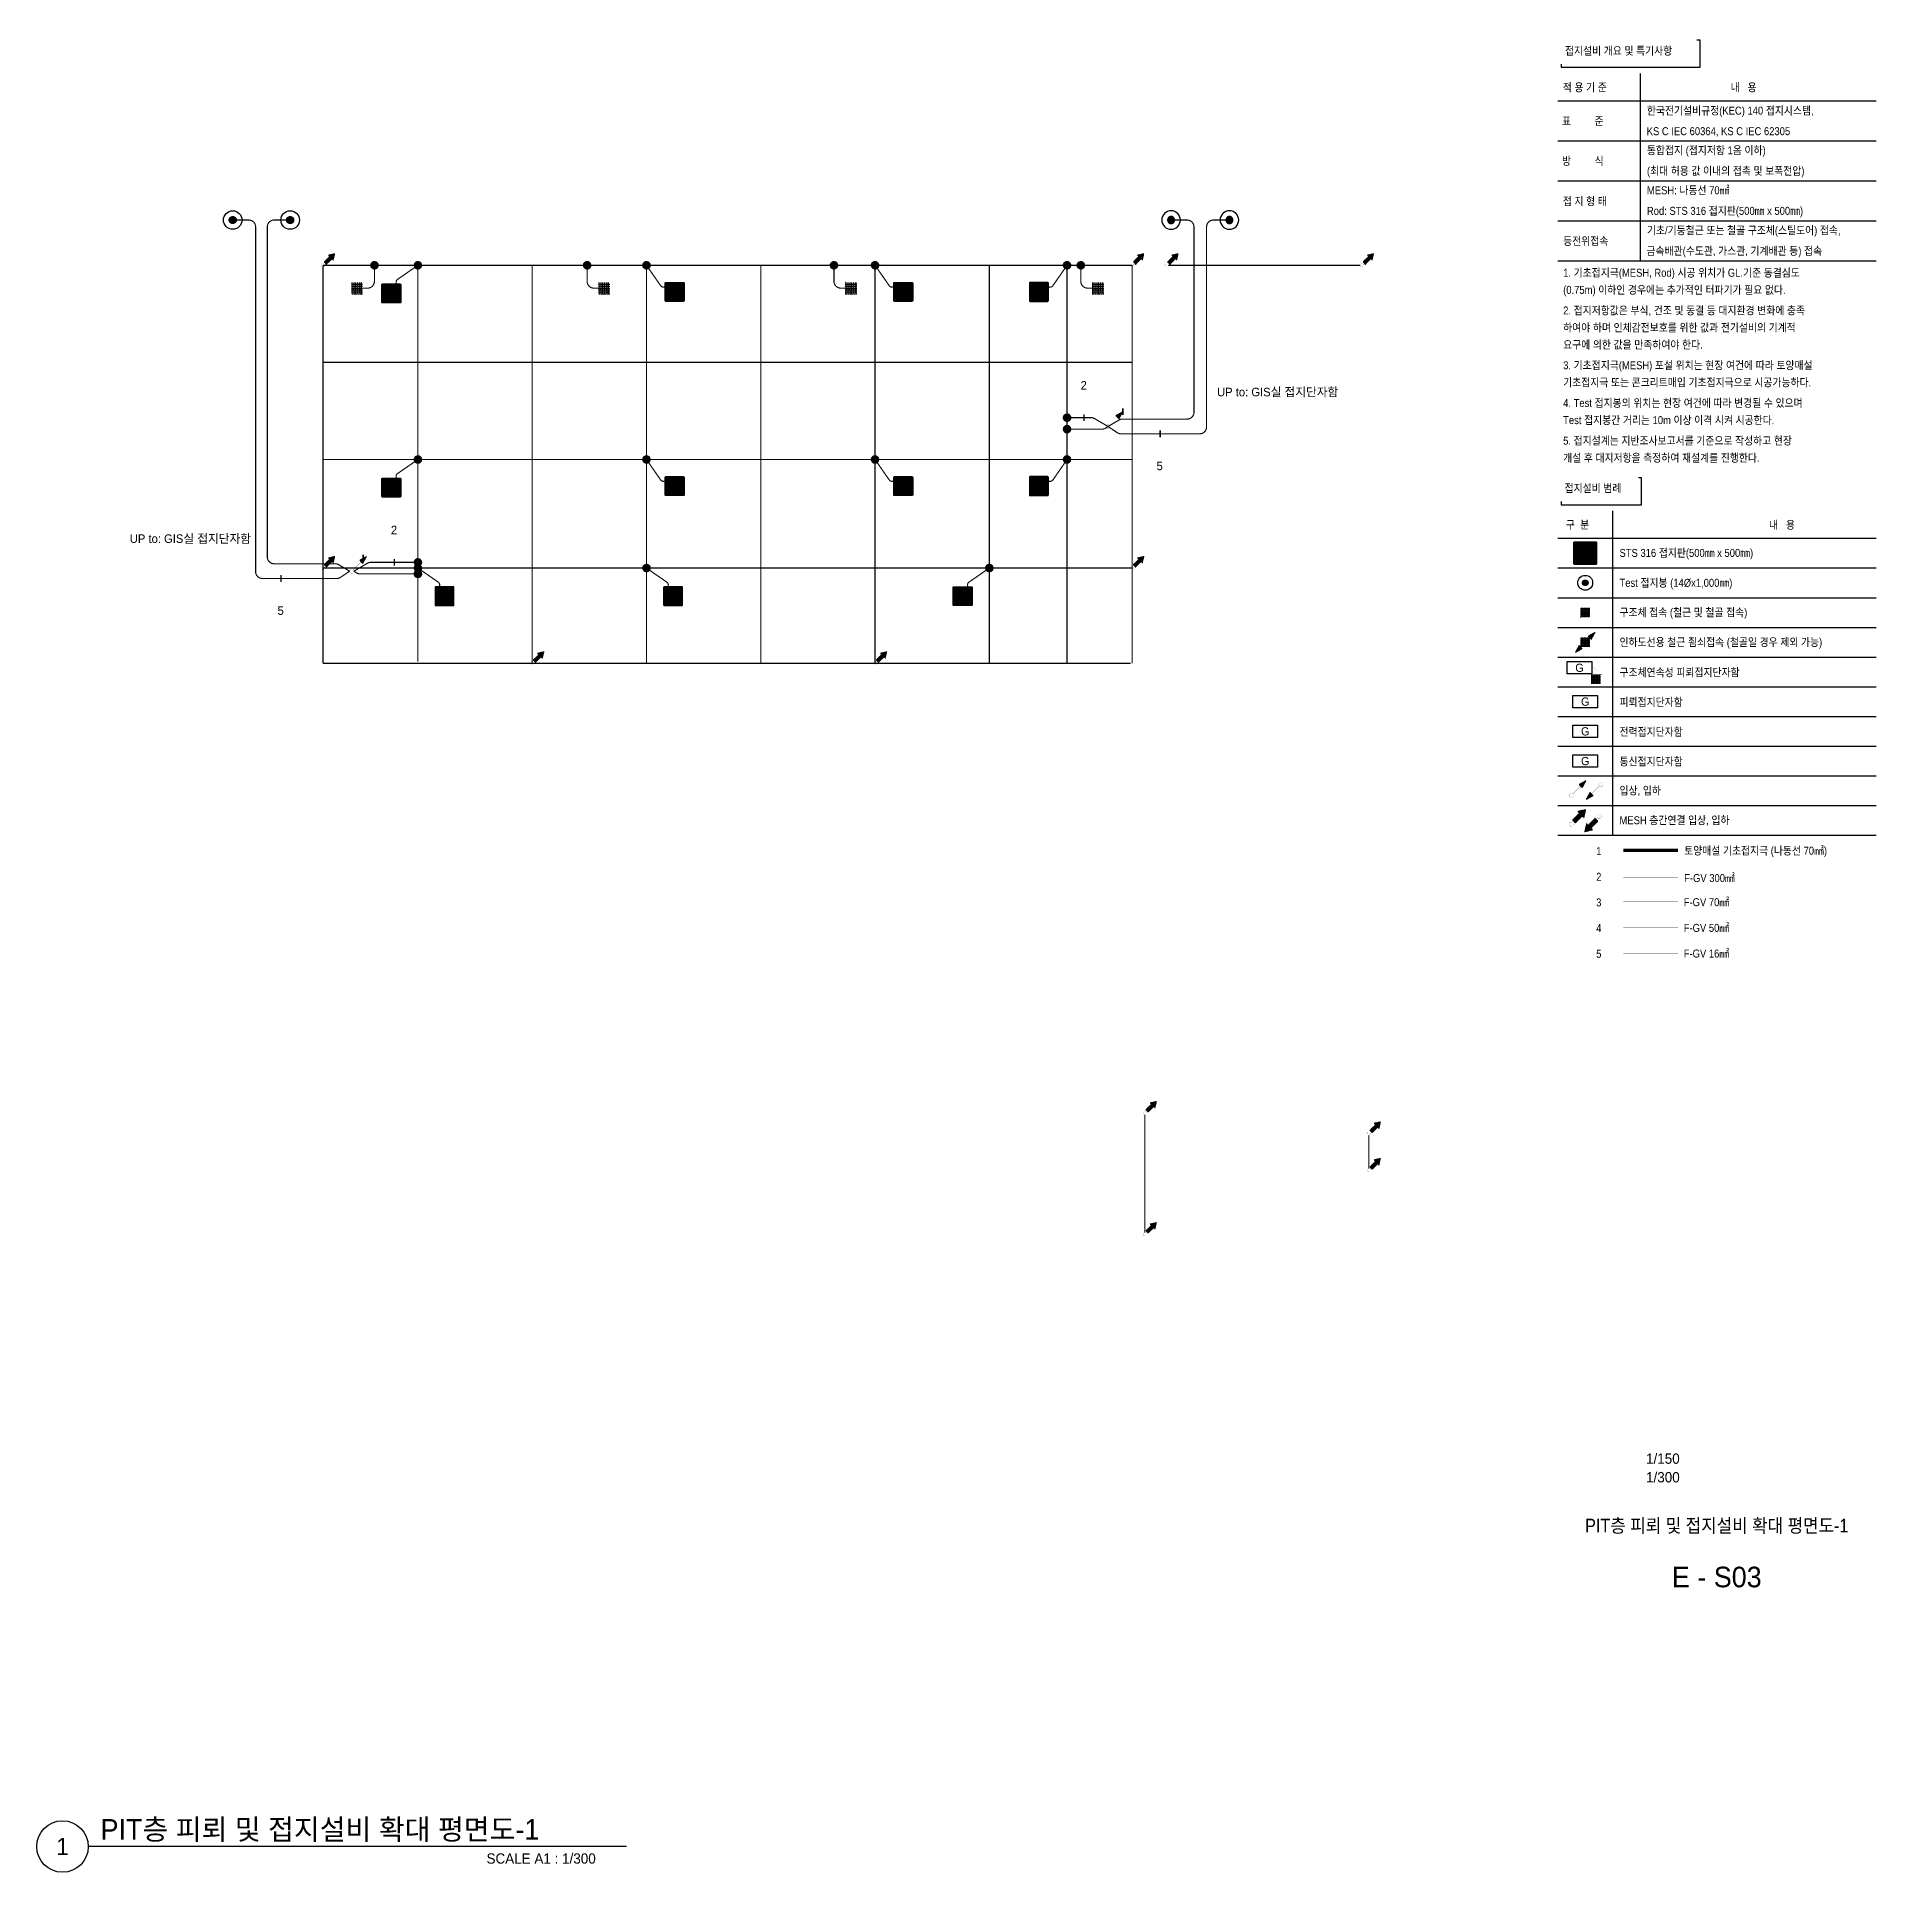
# Model space of a CAD drawing. Header units: millimetres. Extents: x 81900 to 502050, y -708375 to 1238700.
# Drawn here: x 295427 to 375900, y -708375 to -628050 of the extents above; entities that cross this region are included whole.
import ezdxf
from ezdxf.enums import TextEntityAlignment as Align

# ---------------------------------------------------------------- set-up
doc = ezdxf.new("R2010")
doc.units = ezdxf.units.MM
doc.header["$LTSCALE"] = 150
doc.set_wipeout_variables(frame=1)
for name, pattern in [('AM_ISO09W050', [22.5, 12, -1.5, 3, -1.5, 3, -1.5]), ('C2', [18.5, 13.5, -2, 1, -2]), ('HID', [2.3, 1.5, -0.8])]:
    doc.linetypes.add(name, pattern=pattern)
doc.layers.get('0').update_dxf_attribs({"lineweight": 0})
for name, color, linetype in [('------99 Grounding and Lightning', 3, 'Continuous'), ('------99 Grounding_Grounding Terminal Board_E', 3, 'Continuous'), ('------99 Grounding_Grounding Terminal Board_T', 2, 'Continuous'), ('------99 Grounding_Mesh', 6, 'Continuous'), ('-----09 E-WIRE-GV', 2, 'Continuous'), ('-----20 General Symbol', 3, 'Continuous'), ('-----29 Cable Schedule', 1, 'Continuous'), ('-----29 Indicator', 1, 'Continuous'), ('-----30 Text', 2, 'Continuous'), ('-----41 Drawing Title', 2, 'Continuous'), ('-----42 Drawing Number', 2, 'Continuous'), ('-----43 Drawing Scale', 3, 'Continuous')]:
    doc.layers.add(name, color=color, linetype=linetype)
doc.styles.add('ELEC', font='')
doc.styles.get('ELEC').set_extended_font_data('Dotum')
pattern_1 = [(180, (845852.563, 610254.6404), (-1e-14, -6.25), [])]

# ---------------------------------------------------------------- blocks, each defined once
blk = doc.blocks.new('STS 316 접지판')
blk.add_wipeout([(-254, -276), (-270, -270), (-276, -254), (-276, 254), (-270, 270), (-254, 276), (254, 276), (270, 270), (276, 254), (276, -254), (270, -270), (254, -276)])
h = blk.add_hatch(color=256)
h.dxf.hatch_style = 1
h.set_gradient(color1=(132, 132, 132), color2=(214, 214, 214), tint=1, name='SPHERICAL')
edge = h.paths.add_edge_path()
edge.add_line((-254, 276), (254, 276))
edge.add_arc((254, 254), 22.1, 0, 90, ccw=False)
edge.add_line((276, 254), (276, -254))
edge.add_arc((254, -254), 22.1, 270, 360, ccw=False)
edge.add_line((254, -276), (-254, -276))
edge.add_arc((-254, -254), 22.1, 180, 270, ccw=False)
edge.add_line((-276, -254), (-276, 254))
edge.add_arc((-254, 254), 22.1, 90, 180, ccw=False)
h.paths.add_polyline_path([(-169, 221), (169, 221, -0.668179), (173, 212), (-165, 212, -1.496606)], flags=16)
h.paths.add_polyline_path([(221, 169), (221, -169, -0.668179), (212, -173), (212, 165, -1.496606)], flags=16)
h.paths.add_polyline_path([(-173, -212), (165, -212, -1.496606), (169, -221), (-169, -221, -0.668179)], flags=16)
h.paths.add_polyline_path([(-221, 169, 0.022626), (-52, 0, 1.473564), (-43, 4, 0.045564)], flags=16)
h = blk.add_hatch(color=256)
h.set_gradient(color1=(255, 255, 255), tint=1, name='SPHERICAL')
edge = h.paths.add_edge_path()
edge.add_arc((-232, 232), 22.1, 0, 360)
edge = h.paths.add_edge_path()
edge.add_arc((-78, 249), 16.6, 0, 360)
edge = h.paths.add_edge_path()
edge.add_arc((78, 249), 16.6, 0, 360)
edge = h.paths.add_edge_path()
edge.add_arc((232, 232), 22.1, 0, 360)
edge = h.paths.add_edge_path()
edge.add_arc((249, -77), 16.6, 0, 360)
edge = h.paths.add_edge_path()
edge.add_arc((249, 77), 16.6, 0, 360)
edge = h.paths.add_edge_path()
edge.add_arc((-78, -249), 16.6, 0, 360)
edge = h.paths.add_edge_path()
edge.add_arc((78, -249), 16.6, 0, 360)
edge = h.paths.add_edge_path()
edge.add_arc((232, -232), 22.1, 0, 360)
edge = h.paths.add_edge_path()
edge.add_arc((-232, -232), 22.1, 0, 360)
edge = h.paths.add_edge_path()
edge.add_arc((-249, -77), 16.6, 0, 360)
edge = h.paths.add_edge_path()
edge.add_arc((-249, 77), 16.6, 0, 360)
edge = h.paths.add_edge_path()
edge.add_arc((0, 0), 22.1, 0, 360)
h = blk.add_hatch(color=256)
h.set_gradient(color1=(255, 255, 255), tint=1, name='SPHERICAL')
edge = h.paths.add_edge_path()
edge.add_arc((-249, -77), 16.6, 0, 360)
edge = h.paths.add_edge_path()
edge.add_arc((-249, 77), 16.6, 0, 360)
edge = h.paths.add_edge_path()
edge.add_arc((-232, 232), 22.1, 0, 360)
edge = h.paths.add_edge_path()
edge.add_arc((-78, 249), 16.6, 0, 360)
edge = h.paths.add_edge_path()
edge.add_arc((78, 249), 16.6, 0, 360)
edge = h.paths.add_edge_path()
edge.add_arc((0, 0), 22.1, 0, 360)
edge = h.paths.add_edge_path()
edge.add_arc((232, 232), 22.1, 0, 360)
h = blk.add_hatch(color=256)
h.set_gradient(color1=(132, 132, 132), one_color=1, tint=1, name='SPHERICAL')
edge = h.paths.add_edge_path()
edge.add_arc((0, 0), 22.1, 0, 360)
for points in [[(-254, 276), (254, 276, -0.414214), (276, 254), (276, -254, -0.414214), (254, -276), (-254, -276, -0.414214), (-276, -254), (-276, 254, -0.414214), (-254, 276, 0.033225)], [(-221, -169), (-221, 169, -0.668179), (-212, 173), (-43, 4, -0.414214), (-43, -4), (-212, -173, -0.668179), (-221, -169, -0.016281)], [(-169, 221), (169, 221, -0.668179), (173, 212), (4, 43, -0.414214), (-4, 43), (-173, 212, -0.668179), (-169, 221, -0.016281)], [(221, -169), (221, 169, 0.668179), (212, 173), (43, 4, 0.414214), (43, -4), (212, -173, 0.668179), (221, -169, 0.016281)], [(-169, -221), (169, -221, 0.668179), (173, -212), (4, -43, 0.414214), (-4, -43), (-173, -212, 0.668179), (-169, -221, 0.016281)]]:
    blk.add_lwpolyline(points, format="xyb")
for centre, radius in [((-249, 77), 16.6), ((-232, 232), 22.1), ((-78, 249), 16.6), ((0, 0), 22.1), ((78, 249), 16.6), ((232, 232), 22.1), ((249, 77), 16.6), ((-249, -77), 16.6), ((-232, -232), 22.1), ((-78, -249), 16.6), ((78, -249), 16.6), ((232, -232), 22.1), ((249, -77), 16.6)]:
    blk.add_circle(centre, radius)
blk = doc.blocks.new('구조체접속')
h = blk.add_hatch()
h.set_pattern_fill('ANGLE', color=1, scale=200)
h.set_pattern_definition([(0, (0, 0), (0, 55), [40, -15]), (90, (0, 0), (-55, 3e-15), [40, -15])])
h.paths.add_polyline_path([(168, 168), (-168, 168), (-168, -168), (168, -168)])
at = {"color": 1}
for p, q in [((166, 168), (168, 166)), ((-168, -166), (-166, -168))]:
    blk.add_line(p, q, dxfattribs=at)
at = {"color": 1, "const_width": 2}
blk.add_lwpolyline([(168, 168), (-168, 168), (-168, -168), (168, -168)], close=True, dxfattribs=at)
blk = doc.blocks.new("'인하도선용 수직철근 또는 철골")
h = blk.add_hatch()
h.set_pattern_fill('ANSI31', color=256, scale=50, angle=135)
h.set_pattern_definition(pattern_1)
h.paths.add_polyline_path([(291, 293), (180, 89), (88, 181)])
h = blk.add_hatch()
h.set_pattern_fill('ANSI31', color=256, scale=50, angle=135)
h.set_pattern_definition(pattern_1)
h.paths.add_polyline_path([(-291, -293), (-180, -89), (-88, -181)])
at = {"const_width": 3.93}
for points in [[(293, 293), (181, 88), (88, 181), (293, 293)], [(-293, -293), (-181, -88), (-88, -181), (-293, -293)]]:
    blk.add_lwpolyline(points, dxfattribs=at)
at = {"xscale": 0.8, "yscale": 0.8, "zscale": 0.8}
blk.add_blockref('구조체접속', (0, 0), dxfattribs=at)
blk = doc.blocks.new('입상입하1')
h = blk.add_hatch()
h.set_pattern_fill('ANSI31', color=256, scale=50, angle=135)
h.set_pattern_definition([(180, (845993.8846, 610394.13), (-1e-14, -6.25), [])])
h.paths.add_polyline_path([(432, 432), (321, 228), (229, 321)])
at = {"const_width": 3.93}
blk.add_lwpolyline([(0, 61, -1), (0, -61, -1), (0, 61)], format="xyb", dxfattribs=at)
for points in [[(43, 43), (275, 275)], [(434, 433), (322, 227), (229, 321), (434, 433)]]:
    blk.add_lwpolyline(points, dxfattribs=at)
blk = doc.blocks.new('입상입하2')
h = blk.add_hatch()
h.set_pattern_fill('ANSI31', color=256, scale=100, angle=135)
h.set_pattern_definition([(180, (0, 0), (-2e-14, -12.5), [])])
h.paths.add_polyline_path([(326, 242), (377, 192), (433, 433), (192, 377), (242, 326), (39, 124), (124, 39)])
at = {"const_width": 3.93}
blk.add_lwpolyline([(0, 61, -1), (0, -61, -1), (0, 61)], format="xyb", dxfattribs=at)
blk.add_lwpolyline([(377, 192), (326, 242), (124, 39), (39, 124), (242, 326), (192, 377), (433, 433)], close=True, dxfattribs=at)
blk = doc.blocks.new('A$Cbdca0f5f')
at = {"color": 0}
blk.add_lwpolyline([(-360, -360), (-360, 0), (360, 0), (360, -360)], close=True, dxfattribs=at)
at = {"color": 0, "style": 'ELEC'}
blk.add_text('G', height=240, dxfattribs=at).set_placement((0, -180), align=Align.MIDDLE)
blk = doc.blocks.new('구조체연속성 TEST 단자함')
at = {"const_width": 2}
blk.add_lwpolyline([(491, -200), (491, -100, 0.414214), (391, 0), (360, 0)], format="xyb", dxfattribs=at)
at = {"layer": '------99 Grounding_Grounding Terminal Board_E'}
blk.add_blockref('A$Cbdca0f5f', (0, 180), dxfattribs=at)
at = {"xscale": 0.8, "yscale": 0.8, "zscale": 0.8}
blk.add_blockref('구조체접속', (491, -334), dxfattribs=at)
blk = doc.blocks.new('접지봉')
at = {"linetype": 'HID', "ltscale": 200}
h = blk.add_hatch(color=256, dxfattribs=at)
h.dxf.hatch_style = 1
edge = h.paths.add_edge_path()
edge.add_arc((0, 0), 102, 0, 360)
blk.add_circle((0, 0), 271)
blk.add_circle((0, 0), 102, dxfattribs=at)
blk = doc.blocks.new('A13')
blk.add_lwpolyline([(-300, 0), (-300, 300), (300, 300), (300, 0)], close=True)
at = {"style": 'ELEC'}
blk.add_text('G', height=200, dxfattribs=at).set_placement((0, 150), align=Align.MIDDLE)
blk = doc.blocks.new('A$C8673a4d5')
blk.add_wipeout([(-32961, -46990), (-32961, -49363), (-32661, -49363), (-32661, -49663), (-25624, -49663), (-25624, -47290), (-25924, -47290), (-25924, -46990)]).dxf.layer = '-----29 Cable Schedule'
blk.add_wipeout([(-32961, -50192), (-5100, -50192), (-5100, -90305), (-32961, -90305)]).dxf.layer = '-----29 Cable Schedule'
at = {"layer": '-----29 Cable Schedule'}
blk.add_lwpolyline([(-32661, -49363), (-32661, -49663), (-25624, -49663), (-25624, -47290), (-25924, -47290)], dxfattribs=at)
for points in [[(-32961, -46990), (-25924, -46990), (-25924, -49363), (-32961, -49363)], [(-32961, -50193), (-5100, -50193), (-5100, -90306), (-32961, -90306)]]:
    blk.add_wipeout(points).dxf.layer = '-----29 Cable Schedule'
at = {"layer": '-----09 E-WIRE-GV', "color": 6, "linetype": 'AM_ISO09W050', "ltscale": 0.5, "const_width": 300}
blk.add_lwpolyline([(-27238, -79908), (-22438, -79908)], dxfattribs=at)
at = {"layer": '-----09 E-WIRE-GV', "color": 1, "linetype": 'C2', "ltscale": 0.5, "const_width": 30}
blk.add_lwpolyline([(-27238, -82304), (-22438, -82304)], dxfattribs=at)
at = {"layer": '-----09 E-WIRE-GV', "color": 3, "linetype": 'C2', "ltscale": 0.5, "const_width": 30}
blk.add_lwpolyline([(-27238, -84417), (-22438, -84417)], dxfattribs=at)
at = {"layer": '-----09 E-WIRE-GV', "color": 4, "linetype": 'C2', "ltscale": 0.5, "const_width": 30}
blk.add_lwpolyline([(-27238, -86664), (-22438, -86664)], dxfattribs=at)
at = {"layer": '-----09 E-WIRE-GV', "color": 2, "linetype": 'C2', "ltscale": 0.5, "const_width": 30}
blk.add_lwpolyline([(-27238, -88912), (-22438, -88912)], dxfattribs=at)
at = {"layer": '-----29 Cable Schedule'}
blk.add_line((-28161, -50193), (-28161, -78593), dxfattribs=at)
for points in [[(-32961, -52593), (-5100, -52593)], [(-32961, -55193), (-5100, -55193)], [(-32961, -57793), (-5100, -57793)], [(-32961, -60393), (-5100, -60393)], [(-32961, -62993), (-5100, -62993)], [(-32961, -65593), (-5100, -65593)], [(-32961, -68193), (-5100, -68193)], [(-32961, -70793), (-5100, -70793)], [(-32961, -73393), (-5100, -73393)], [(-32961, -75993), (-5100, -75993)], [(-32961, -78593), (-5100, -78593)]]:
    blk.add_lwpolyline(points, dxfattribs=at)
at = {"layer": '------99 Grounding and Lightning'}
for name, p, xscale, yscale, zscale in [('접지봉', (-30561, -56493), 2.4, 2.4, 2.4), ('구조체접속', (-30561, -59093), 2.4, 2.4, 2.4), ("'인하도선용 수직철근 또는 철골", (-30561, -61693), 3, 3, 3), ('구조체연속성 TEST 단자함', (-31062, -63931), 3, 3, 3)]:
    blk.add_blockref(name, p, dxfattribs=dict(at, xscale=xscale, yscale=yscale, zscale=zscale))
at = {"layer": '------99 Grounding_Grounding Terminal Board_E', "xscale": 3, "yscale": 3, "zscale": 3}
for p in [(-30561, -66353), (-30561, -68953)]:
    blk.add_blockref('A$Cbdca0f5f', p, dxfattribs=at)
at = {"layer": '------99 Grounding_Grounding Terminal Board_T', "xscale": 3.6, "yscale": 3.6, "zscale": 3.6}
blk.add_blockref('A13', (-30561, -72633), dxfattribs=at)
at = {"layer": '-----20 General Symbol', "xscale": 3, "yscale": 3, "zscale": 3}
for name, p in [('입상입하1', (-31786, -75095)), ('입상입하2', (-31798, -77616))]:
    blk.add_blockref(name, p, dxfattribs=at)
at = {"layer": '-----20 General Symbol', "xscale": 3, "yscale": 3, "zscale": 3, "rotation": 179.9999999997969}
for name, p in [('입상입하1', (-29184, -74140)), ('입상입하2', (-29324, -76969))]:
    blk.add_blockref(name, p, dxfattribs=at)
at = {"layer": '-----30 Text', "style": 'ELEC', "width": 0.9}
for s, p in [('접지설비 범례', (-32369, -48206)), ('구  분', (-32253, -51408)), ('내   용', (-14473, -51422)), ('STS 316 접지판(500㎜ x 500㎜)', (-27561, -53875)), ('Test 접지봉 (14Øx1,000㎜)', (-27561, -56493)), ('구조체 접속 (철근 및 철골 접속)', (-27561, -59083)), ('인하도선용 철근 죔쇠접속 (철골일 경우 제외 가능)', (-27561, -61683)), ('구조체연속성 피뢰접지단자함', (-27561, -64331)), ('피뢰접지단자함', (-27561, -66931)), ('전력접지단자함', (-27561, -69531)), ('통신접지단자함', (-27561, -72131)), ('입상, 입하', (-27561, -74675)), ('MESH 층간연결 입상, 입하', (-27561, -77275)), ('토양매설 기초접지극 (나동선 70㎟)', (-21904, -79938)), ('F-GV 300㎟ ', (-21904, -82333)), ('F-GV 70㎟', (-21940, -84447)), ('F-GV 50㎟', (-21940, -86694)), ('F-GV 16㎟', (-21940, -88941))]:
    blk.add_text(s, height=700, dxfattribs=at).set_placement(p, align=Align.MIDDLE_LEFT)
for points, layer in [([(-32961, -11903), (-5100, -11903), (-5100, -46690), (-32961, -46690)], '-----29 Cable Schedule'), ([(-30090, -82689), (-30090, -81716), (-29247, -81229), (-28404, -81716), (-28404, -82689), (-29247, -83176)], '-----29 Indicator'), ([(-30090, -89431), (-30090, -88457), (-29247, -87970), (-28404, -88457), (-28404, -89431), (-29247, -89917)], '-----29 Indicator')]:
    blk.add_wipeout(points).dxf.layer = layer
at = {"layer": '------99 Grounding_Mesh', "xscale": 3.6, "yscale": 3.6, "zscale": 3.6}
blk.add_blockref('STS 316 접지판', (-30561, -53893), dxfattribs=at)
at = {"layer": '-----30 Text', "style": 'ELEC', "width": 0.9}
for s, p in [('2', (-29603, -82226)), ('5', (-29603, -88960))]:
    blk.add_text(s, height=700, dxfattribs=at).set_placement(p, align=Align.MIDDLE_LEFT)
for points, layer in [([(-32961, -11903), (-5100, -11903), (-5100, -46690), (-32961, -46690)], '-----29 Cable Schedule'), ([(-30090, -80442), (-30090, -79468), (-29247, -78982), (-28404, -79468), (-28404, -80442), (-29247, -80929)], '-----29 Indicator'), ([(-30090, -87183), (-30090, -86210), (-29247, -85723), (-28404, -86210), (-28404, -87183), (-29247, -87670)], '-----29 Indicator')]:
    blk.add_wipeout(points).dxf.layer = layer
at = {"layer": '-----29 Cable Schedule'}
for points in [[(-32961, -14303), (-5100, -14303)], [(-32961, -17803), (-5100, -17803)], [(-32961, -21303), (-5100, -21303)], [(-32961, -24803), (-5100, -24803)], [(-32961, -28303), (-5100, -28303)]]:
    blk.add_lwpolyline(points, dxfattribs=at)
at = {"layer": '-----30 Text', "style": 'ELEC', "width": 0.9}
for s, p in [('적 용 기 준', (-32525, -13133)), ('내   용', (-17834, -13133)), ('표         준', (-32594, -16073)), ('한국전기설비규정(KEC) 140 접지시스템,', (-25161, -15165)), ('KS C IEC 60364, KS C IEC 62305', (-25182, -16965)), ('방         식', (-32594, -19573)), ('통합접지 (접지저항 1옴 이하)', (-25161, -18636)), ('(최대 허용 값 이내의 접촉 및 보폭전압)', (-25161, -20436)), ('MESH: 나동선 70㎟', (-25161, -22136)), ('접 지 형 태', (-32525, -23091)), ('Rod: STS 316 접지판(500㎜ x 500㎜)', (-25161, -23936)), ('기초/기둥철근 또는 철골 구조체(스틸도어) 접속,', (-25161, -25644)), ('등전위접속', (-32491, -26583)), ('금속배관(수도관, 가스관, 기계배관 등) 접속', (-25197, -27444)), ('1. 기초접지극(MESH, Rod) 시공 위치가 GL.기준 동결심도', (-32491, -29353)), ('(0.75m) 이하인 경우에는 추가적인 터파기가 필요 없다.', (-32491, -30853)), ('하여야 하며 인체감전보호를 위한 값과 전기설비의 기계적 ', (-32491, -34153)), ('2. 접지저항값은 부식, 건조 및 동결 등 대지환경 변화에 충족', (-32491, -32653)), ('요구에 의한 값을 만족하여야 한다.', (-32491, -35653)), ('3. 기초접지극(MESH) 포설 위치는 현장 여건에 따라 토양매설', (-32491, -37453)), ('기초접지극 또는 콘크리트매입 기초접지극으로 시공가능하다.', (-32491, -38953)), ('Test 접지봉간 거리는 10m 이상 이격 시켜 시공한다.', (-32491, -42253)), ('4. Test 접지봉의 위치는 현장 여건에 따라 변경될 수 있으며', (-32491, -40753)), ('5. 접지설계는 지반조사보고서를 기준으로 작성하고 현장 ', (-32491, -44053)), ('개설 후 대지저항을 측정하여 재설계를 진행한다.', (-32491, -45553)), ('1', (-29603, -79979)), ('4', (-29603, -86713))]:
    blk.add_text(s, height=700, dxfattribs=at).set_placement(p, align=Align.MIDDLE_LEFT)
for points, layer in [([(-32961, -8700), (-32961, -11074), (-32661, -11074), (-32661, -11374), (-20506, -11374), (-20506, -9000), (-20806, -9000), (-20806, -8700)], '-----29 Cable Schedule'), ([(-30090, -84936), (-30090, -83963), (-29247, -83476), (-28404, -83963), (-28404, -84936), (-29247, -85423)], '-----29 Indicator')]:
    blk.add_wipeout(points).dxf.layer = layer
at = {"layer": '-----29 Cable Schedule'}
for points in [[(-32661, -11074), (-32661, -11374), (-20506, -11374), (-20506, -9000), (-20806, -9000)], [(-25761, -11903), (-25761, -28303)]]:
    blk.add_lwpolyline(points, dxfattribs=at)
at = {"layer": '-----30 Text', "style": 'ELEC', "width": 0.9}
blk.add_text('3', height=700, dxfattribs=at).set_placement((-29603, -84465), align=Align.MIDDLE_LEFT)
blk.add_wipeout([(-32961, -8700), (-20806, -8700), (-20806, -11074), (-32961, -11074)]).dxf.layer = '-----29 Cable Schedule'
blk.add_text('접지설비 개요 및 특기사항', height=700, dxfattribs=at).set_placement((-32331, -9925), align=Align.MIDDLE_LEFT)
blk = doc.blocks.new('접속점 (본딩)')
h = blk.add_hatch(color=256)
h.dxf.hatch_style = 1
h.paths.add_polyline_path([(125, 0, 1), (-125, 0, 1)])
at = {"const_width": 2}
for points in [[(125, 0, 1), (-125, 0)], [(125, 0, -1), (-125, 0)]]:
    blk.add_lwpolyline(points, format="xyb", dxfattribs=at)
blk = doc.blocks.new('A$Ccb354d3c')
at = {"layer": '------99 Grounding_Mesh', "xscale": 1.5, "yscale": 1.5, "zscale": 1.5}
for name, p in [('접속점 (본딩)', (0, 0)), ('STS 316 접지판', (1232, -1164))]:
    blk.add_blockref(name, p, dxfattribs=at)
at = {"layer": '------99 Grounding_Mesh', "linetype": 'AM_ISO09W050', "ltscale": 0.12, "const_width": 50}
blk.add_lwpolyline([(619, -893), (0, 0)], dxfattribs=at)
blk.add_lwpolyline([(619, -893, 0.714131), (884, -816)], format="xyb", dxfattribs=at)

msp = doc.modelspace()

# ---------------------------------------------------------------- linework, layer by layer
at = {"layer": '------99 Grounding_Mesh', "linetype": 'AM_ISO09W050', "const_width": 50, "elevation": 0}
for points in [[(307950, -638050), (343350, -638050)], [(312100, -655396), (312100, -638050)], [(317100, -655470), (317100, -638050)], [(322100, -655470), (322100, -638050)], [(327100, -638050), (327100, -655470)], [(332100, -655470), (332100, -638050)], [(337100, -638050), (337100, -655470)], [(344924, -638050), (353326, -638050)], [(343350, -642300), (307950, -642300)], [(307950, -646550), (343350, -646550)], [(307950, -651300), (343350, -651300)], [(307950, -655470), (343276, -655470)], [(343900, -675224), (343900, -680376)], [(353701, -676124), (353699, -677576)]]:
    msp.add_lwpolyline(points, dxfattribs=at)
at = {"layer": '------99 Grounding_Mesh', "linetype": 'AM_ISO09W050', "const_width": 50}
for points in [[(307950, -655470), (307950, -638050)], [(343350, -655470), (343350, -638050)]]:
    msp.add_lwpolyline(points, dxfattribs=at)
at = {"layer": '-----09 E-WIRE-GV', "color": 2, "linetype": 'C2', "ltscale": 0.3, "const_width": 50, "elevation": 0}
msp.add_lwpolyline([(342292, -645104), (342775, -644822, -0.132794), (342926, -644781), (345752, -644781, 0.414214), (346052, -644481), (346052, -636370, 0.414214), (345752, -636070), (345052, -636070)], format="xyb", dxfattribs=at)
at = {"layer": '-----09 E-WIRE-GV', "color": 4, "linetype": 'C2', "ltscale": 0.1, "const_width": 50, "elevation": 0}
for points in [[(319997, -639051), (319802, -639051, -0.414214), (319502, -638751), (319502, -638050)], [(330797, -639051), (330602, -639051, -0.414214), (330302, -638751), (330302, -638050)]]:
    msp.add_lwpolyline(points, format="xyb", dxfattribs=at)
at = {"layer": '-----09 E-WIRE-GV', "color": 1, "linetype": 'C2', "ltscale": 0.3, "const_width": 50, "elevation": 0}
for points in [[(342292, -645104), (341701, -644759, 0.132794), (341550, -644718), (340500, -644718)], [(342292, -645104), (342191, -645172, -0.149182), (342024, -645223), (340500, -645223)], [(309300, -651436), (309891, -651091, -0.132794), (310042, -651050), (312100, -651050)], [(309300, -651436), (309401, -651504, 0.149182), (309568, -651555), (312100, -651555)]]:
    msp.add_lwpolyline(points, format="xyb", dxfattribs=at)
at = {"layer": '-----29 Indicator', "elevation": 0}
for points in [[(347000, -643625, 0, 0, 0), (342943, -643625, 0, 0, 0), (342943, -644304, 64.2, 64.2, 0), (342943, -644605, 0, 0, 0)], [(305465, -650042, 0, 0, 0), (309705, -650042, 0, 0, 0), (309705, -650720, 64.2, 64.2, 0), (309705, -651021, 0, 0, 0)]]:
    msp.add_lwpolyline(points, format="xyseb", dxfattribs=at)
at = {"layer": '-----41 Drawing Title', "color": 7}
msp.add_line((321223, -707250), (297677, -707250), dxfattribs=at)
msp.add_circle((296552, -707250), 1125, dxfattribs=at)

# ---------------------------------------------------------------- block references
at = {"layer": '------99 Grounding and Lightning', "yscale": 1.5, "zscale": 1.5}
for name, p, xscale, rotation in [('접지봉', (304000, -636070), 1.5, 90.00000000000001), ('접지봉', (306511, -636070), 1.5, 90.00000000000001), ('접지봉', (345052, -636070), -1.5, 270), ('접지봉', (347604, -636070), -1.5, 270), ('접속점 (본딩)', (319502, -638050), -1.5, 180), ('접속점 (본딩)', (330302, -638050), -1.5, 180), ('구조체접속', (309450, -639050), 1.5, 269.9999999999999), ('구조체접속', (320250, -639050), 1.5, 269.9999999999999), ('구조체접속', (331050, -639050), 1.5, 269.9999999999999), ('구조체접속', (341850, -639050), 1.5, 269.9999999999999), ('접속점 (본딩)', (340500, -644718), -1.5, 180), ('접속점 (본딩)', (340500, -645223), -1.5, 180), ('접속점 (본딩)', (312100, -651050, 0), -1.5, 180), ('접속점 (본딩)', (312100, -651555, 0), -1.5, 180)]:
    msp.add_blockref(name, p, dxfattribs=dict(at, xscale=xscale, rotation=rotation))
at = {"layer": '-----20 General Symbol'}
for name, p, xscale, yscale, zscale in [('입상입하2', (307950, -638050), 1.2, 1.2, 1.2), ('입상입하2', (343350, -638050), 1.2, 1.2, 1.2), ('입상입하2', (344850, -638050), 1.2, 1.2, 1.2), ('입상입하2', (353400, -638050), 1.2, 1.2, 1.2), ('입상입하1', (342292, -645104), 1.5, 1.5, 1.5), ('입상입하2', (307950, -651300), 1.2, 1.2, 1.2), ('입상입하1', (309208, -651436), 1.5, 1.5, 1.5), ('입상입하2', (343350, -651300), 1.2, 1.2, 1.2), ('입상입하2', (317100, -655470), 1.2, 1.2, 1.2), ('입상입하2', (332100, -655470), 1.2, 1.2, 1.2), ('입상입하2', (343900, -675150), 1.2, 1.2, 1.2), ('입상입하2', (353701, -676050), 1.2, 1.2, 1.2), ('입상입하2', (353699, -677650), 1.2, 1.2, 1.2), ('입상입하2', (343900, -680450), 1.2, 1.2, 1.2)]:
    msp.add_blockref(name, p, dxfattribs=dict(at, xscale=xscale, yscale=yscale, zscale=zscale))
at = {"layer": '-----29 Cable Schedule', "xscale": 0.5, "yscale": 0.5, "zscale": 0.5}
msp.add_blockref('A$C8673a4d5', (378450, -623700), dxfattribs=at)

# ---------------------------------------------------------------- texts
at = {"layer": '-----41 Drawing Title', "style": 'ELEC', "width": 0.9}
msp.add_text('PIT층 피뢰 및 접지설비 확대 평면도-1', height=600, dxfattribs=at).set_placement((368925, -693205), align=Align.MIDDLE_CENTER)
at = {"layer": '-----41 Drawing Title', "color": 2, "style": 'ELEC'}
msp.add_text('PIT층 피뢰 및 접지설비 확대 평면도-1', height=900, dxfattribs=at).set_placement((298217, -706950))
at = {"layer": '-----41 Drawing Title', "color": 7, "style": 'ELEC'}
msp.add_text('1', height=750, dxfattribs=at).set_placement((296552, -707250), align=Align.MIDDLE)
at = {"layer": '-----41 Drawing Title', "style": 'ELEC'}
msp.add_text('SCALE A1 : 1/300', height=450, dxfattribs=at).set_placement((319881, -708000), align=Align.RIGHT)
at = {"layer": '-----42 Drawing Number', "style": 'ELEC'}
msp.add_text('E - S03', height=900, dxfattribs=at).set_placement((368925, -695455), align=Align.MIDDLE_CENTER)
at = {"layer": '-----43 Drawing Scale', "style": 'ELEC'}
for s, p in [('1/150', (365830, -690500)), ('1/300', (365830, -691315))]:
    msp.add_text(s, height=450, dxfattribs=at).set_placement(p)

# ---------------------------------------------------------------- wipeouts: each hides what was drawn before it
for points in [[(341593, -643502), (341593, -643096), (341241, -642893), (340890, -643096), (340890, -643502), (341241, -643705)], [(344924, -646643), (344924, -647048), (344572, -647251), (344221, -647048), (344221, -646643), (344572, -646440)], [(310720, -649834), (310720, -649428), (311071, -649225), (311422, -649428), (311422, -649834), (311071, -650037)], [(305759, -652975), (305759, -653380), (306110, -653583), (306461, -653380), (306461, -652975), (306110, -652772)]]:
    msp.add_wipeout(points).dxf.layer = '-----29 Indicator'

# ---------------------------------------------------------------- next in the draw order: linework, layer by layer
at = {"layer": '------99 Grounding_Mesh', "linetype": 'AM_ISO09W050', "const_width": 50, "elevation": 0}
msp.add_lwpolyline([(340500, -655470), (340500, -638050)], dxfattribs=at)
at = {"layer": '-----29 Indicator', "elevation": 0}
for points in [[(341241, -643705, 0, 0, 0), (341241, -644568, 64.2, 64.2, 0), (341241, -644868, 0, 0, 0)], [(344572, -646440, 0, 0, 0), (344572, -645577, 64.2, 64.2, 0), (344572, -645276, 0, 0, 0)], [(311071, -650037, 0, 0, 0), (311071, -650900, 64.2, 64.2, 0), (311071, -651200, 0, 0, 0)], [(306110, -652772, 0, 0, 0), (306110, -651908, 64.2, 64.2, 0), (306110, -651608, 0, 0, 0)]]:
    msp.add_lwpolyline(points, format="xyseb", dxfattribs=at)

# ---------------------------------------------------------------- next in the draw order: block references
at = {"layer": '-----09 E-WIRE-GV', "rotation": 270}
for p in [(312100, -638050), (312100, -646550), (337100, -651300)]:
    msp.add_blockref('A$Ccb354d3c', p, dxfattribs=at)
at = {"layer": '-----09 E-WIRE-GV'}
for p in [(322100, -638050), (332100, -638050), (322100, -646550), (332100, -646550)]:
    msp.add_blockref('A$Ccb354d3c', p, dxfattribs=at)
at = {"layer": '-----09 E-WIRE-GV', "xscale": -1, "rotation": 90}
for p in [(312100, -651300), (322100, -651300)]:
    msp.add_blockref('A$Ccb354d3c', p, dxfattribs=at)

# ---------------------------------------------------------------- next in the draw order: texts
at = {"layer": '-----30 Text', "style": 'ELEC'}
for s, p in [('2', (341093, -643302)), ('5', (344415, -646831)), ('2', (310920, -649634)), ('5', (305959, -653163))]:
    msp.add_text(s, height=375, dxfattribs=at).set_placement(p, align=Align.MIDDLE_LEFT)

# ---------------------------------------------------------------- next in the draw order: wipeouts: each hides what was drawn before it
for points in [[(347000, -643250), (353195, -643250), (353195, -644000), (347000, -644000)], [(305465, -649667), (299270, -649667), (299270, -650417), (305465, -650417)]]:
    msp.add_wipeout(points).dxf.layer = '-----29 Indicator'

# ---------------------------------------------------------------- next in the draw order: linework, layer by layer
at = {"layer": '-----09 E-WIRE-GV', "color": 2, "linetype": 'C2', "ltscale": 0.3, "const_width": 50, "elevation": 0}
for points in [[(309116, -651436), (308713, -651707, -0.149182), (308545, -651758), (305300, -651758, -0.414214), (305000, -651458), (305000, -636370, 0.414214), (304700, -636070), (304000, -636070)], [(309116, -651436), (308633, -651154, 0.132794), (308482, -651113), (305811, -651113, -0.414214), (305511, -650813), (305511, -636370, -0.414214), (305811, -636070), (306511, -636070)], [(342292, -645104), (342695, -645375, 0.149182), (342863, -645426), (346304, -645426, 0.414214), (346604, -645126), (346604, -636370, -0.414214), (346904, -636070), (347604, -636070)]]:
    msp.add_lwpolyline(points, format="xyb", dxfattribs=at)
at = {"layer": '-----09 E-WIRE-GV', "color": 4, "linetype": 'C2', "ltscale": 0.1, "const_width": 50, "elevation": 0}
msp.add_lwpolyline([(309703, -639051), (309898, -639051, 0.414214), (310198, -638751), (310198, -638050)], format="xyb", dxfattribs=at)

# ---------------------------------------------------------------- next in the draw order: block references
at = {"layer": '------99 Grounding and Lightning', "xscale": -1.5, "yscale": 1.5, "zscale": 1.5, "rotation": 180}
msp.add_blockref('접속점 (본딩)', (310200, -638050), dxfattribs=at)
at = {"layer": '-----09 E-WIRE-GV', "xscale": -1}
for p in [(340500, -638050), (340500, -646550)]:
    msp.add_blockref('A$Ccb354d3c', p, dxfattribs=at)

# ---------------------------------------------------------------- next in the draw order: texts
at = {"layer": '-----30 Text', "style": 'ELEC'}
for p in [(347062, -643598), (299495, -650014, 0)]:
    msp.add_text('UP to: GIS실 접지단자함', height=375, dxfattribs=at).set_placement(p, align=Align.MIDDLE_LEFT)

# ---------------------------------------------------------------- next in the draw order: linework, layer by layer
at = {"layer": '-----09 E-WIRE-GV', "color": 4, "linetype": 'C2', "ltscale": 0.1, "const_width": 50, "elevation": 0}
msp.add_lwpolyline([(341597, -639051), (341402, -639051, -0.414214), (341102, -638751), (341102, -638050)], format="xyb", dxfattribs=at)

# ---------------------------------------------------------------- next in the draw order: block references
at = {"layer": '------99 Grounding and Lightning', "xscale": -1.5, "yscale": 1.5, "zscale": 1.5, "rotation": 180}
msp.add_blockref('접속점 (본딩)', (341102, -638050), dxfattribs=at)

doc.saveas('drawing.dxf')
